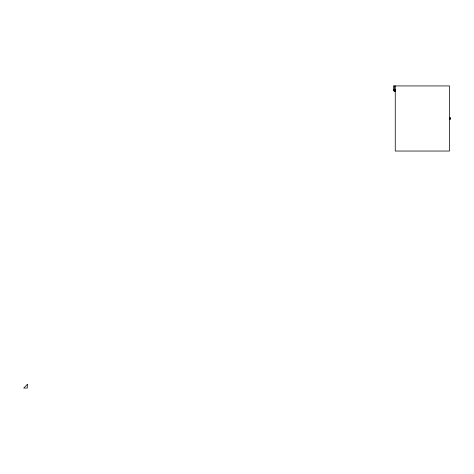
<?xml version="1.0" encoding="UTF-8"?>
<svg xmlns="http://www.w3.org/2000/svg" width="474" height="474" viewBox="0 0 474 474"><rect width="100%" height="100%" fill="white"/><g stroke="black" fill="none" stroke-linecap="round" stroke-linejoin="round"><path stroke-width="0.71" d="M395.257 89.556L393.45 89.556L393.45 85.936L449.506 85.936L449.506 151.04L395.257 151.04L395.257 85.936M394.955 90.433L395.405 90.475M394.806 90.368L395.245 90.487M395.079 90.469L394.386 89.888M394.925 90.427L394.344 89.734M394.457 90.036L394.777 90.356M394.327 89.568L394.445 90.007M394.338 89.408L394.38 89.859M450.3 117.943L450.3 119.033M450.187 117.943L450.187 119.033M449.891 117.582L449.891 118.257M449.891 118.725L449.891 119.395M449.779 117.582L449.779 119.395M449.737 117.629L449.737 119.347M449.625 117.582L449.625 118.263M449.625 118.713L449.625 119.395M394.356 85.936L394.356 89.556M395.032 89.533L394.878 91.334L395.328 91.375L395.482 89.574L395.032 89.533M395.038 89.497L394.569 91.245L395.008 91.358L395.476 89.616L395.055 89.462L394.291 91.097L394.7 91.286L395.464 89.651L395.038 89.497M395.073 89.426L394.036 90.907L394.404 91.168L395.44 89.687L395.097 89.396L393.645 90.41L393.906 90.777L395.387 89.74L395.126 89.367L393.817 90.676L394.137 90.996L395.417 89.716L395.073 89.426M27.314 384.444L23.7 388.064L27.314 388.064L27.314 384.444M395.162 89.349L393.521 90.113L393.716 90.522L395.352 89.758L395.197 89.337L393.456 89.805L393.568 90.244L395.316 89.776L395.162 89.349M395.239 89.331L393.438 89.485L393.473 89.936L395.28 89.782L395.239 89.331"/></g></svg>
